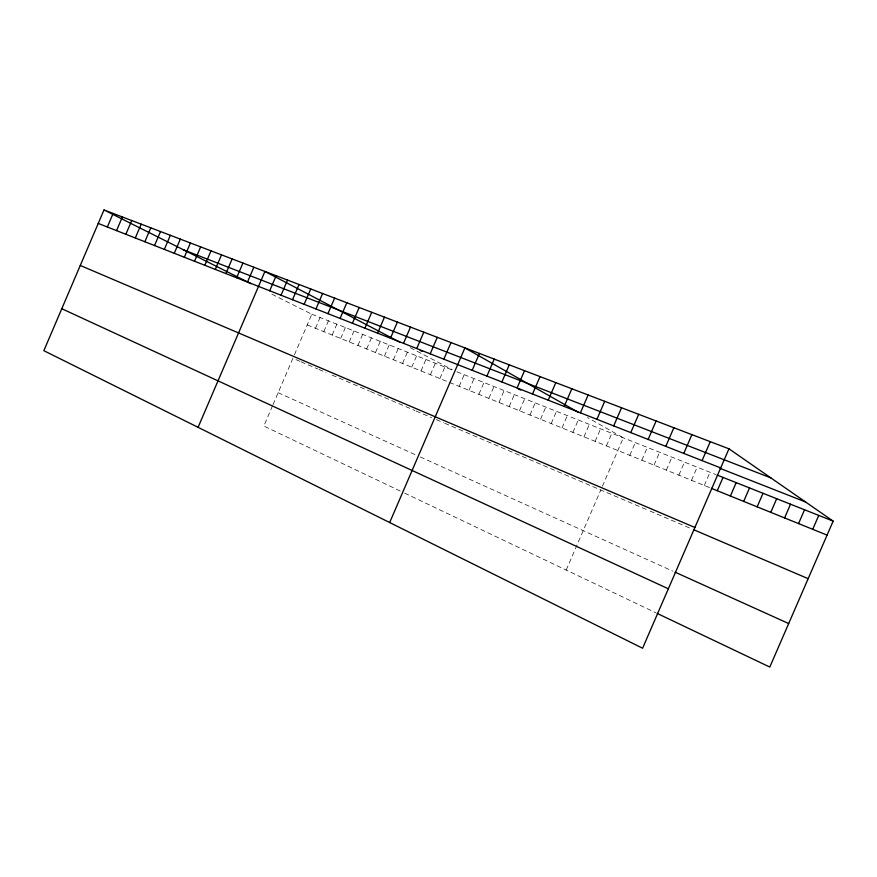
<?xml version="1.0" encoding="UTF-8"?>
<svg xmlns="http://www.w3.org/2000/svg" width="877" height="877" viewBox="0 0 877 877"><rect width="100%" height="100%" fill="white"/><g stroke="black" fill="none" stroke-linecap="round" stroke-linejoin="round"><path stroke-width="0.66" stroke-dasharray="4.38 3.29" d="M272.517 405.799L263.834 426.047L401.129 491.449M273.032 404.615L292.907 358.32L299.912 361.324M294.442 354.747L311.839 314.229L269.305 292.896M315.479 328.272L320.094 317.507M323.799 331.638L328.447 320.818M332.197 335.036L336.867 324.172M340.682 338.467L345.374 327.549M349.254 341.931L353.968 330.958M357.915 345.428L362.65 334.4M366.652 348.969L371.42 337.875M375.488 352.532L380.278 341.394M384.411 356.139L389.224 344.946M393.422 359.789L398.257 348.531M402.521 363.462L407.388 352.148M411.719 367.178L416.608 355.81M421.015 370.938L425.926 359.515M430.399 374.731L435.343 363.253M439.892 378.568L444.858 367.024M459.164 386.362L464.196 374.698M468.954 390.32L474.008 378.59M478.853 394.321L483.94 382.536M488.862 398.366L493.97 386.516M498.969 402.455L504.111 390.539M509.186 406.588L514.361 394.606M519.524 410.765L524.72 398.717M529.971 414.985L535.189 402.872M540.528 419.261L545.79 407.081M551.205 423.58L556.489 411.324M562.004 427.943L567.32 415.632M572.922 432.361L578.272 419.973M583.972 436.823L589.344 424.369M595.132 441.339L600.548 428.809M606.435 445.9L611.872 433.304M566.191 570.072L600.789 490.002M602.389 486.296L623.328 437.853L587.458 417.485M629.763 455.338L635.277 442.589M641.811 460.206L647.358 447.391M654.012 465.139L659.592 452.247M666.356 470.127L671.968 457.158M678.853 475.181L684.498 462.135M691.504 480.3L697.182 467.167M704.308 485.474L710.03 472.264M311.839 314.229L453.277 370.368M456.906 371.804L715.939 474.61M307.235 324.939L448.279 381.966M449.473 382.449L710.195 487.853M301.074 361.817L317.649 368.91M318.855 369.425L326.058 372.506M332.131 375.104L369.403 391.043M370.511 391.515L396.47 402.62M398.772 403.606L414.996 410.535M416.169 411.039L431.528 417.605M436.297 419.644L443.499 422.725M444.716 423.251L648.87 510.557M650.109 511.083L691.153 528.645M278.152 392.699L416.685 455.338M420.236 456.95L672.758 571.124M404.659 493.126L656.062 612.88M410.261 347.654L452.291 369.699"/><path stroke-width="1.32" d="M104.001 209.943L43.85 350.69L642.6 648.235L728.962 448.816L104.001 209.943L250.943 283.677M107.334 227L113.133 213.44M116.542 230.618L122.374 216.97M125.86 234.28L131.736 220.544M135.299 237.985L141.208 224.172M144.858 241.745L150.8 227.834M154.538 245.549L160.524 231.55M164.339 249.397L170.357 235.31M174.26 253.289L180.333 239.125M184.323 257.246L190.43 242.984M194.508 261.247L200.658 246.886M204.823 265.303L211.017 250.844M215.282 269.403L221.508 254.856M225.871 273.569L232.153 258.923M236.615 277.779L242.929 263.045M247.489 282.054L253.848 267.222M198.081 427.329L264.92 271.453L399.802 342.173M269.699 290.78L276.145 275.74M281.024 295.231L287.524 280.092M292.512 299.748L299.057 284.499M304.155 304.319L310.743 288.971M315.972 308.956L322.604 293.499M327.943 313.659L334.63 298.092M340.09 318.428L346.821 302.751M352.411 323.273L359.197 307.487M364.909 328.184L371.738 312.278M377.592 333.161L384.477 317.145M390.451 338.215L397.391 322.078M403.508 343.335L410.491 327.088M416.75 348.542L423.799 332.175M430.19 353.826L437.294 337.338M443.839 359.186L450.997 342.567M389.684 522.549L464.909 347.884L578.129 412.19M472.188 370.324L479.456 353.453M486.921 376.101L494.244 359.099M501.874 381.977L509.263 364.843M517.079 387.952L524.534 370.675M532.525 394.025L540.046 376.606M548.235 400.186L555.81 382.635M564.196 406.457L571.837 388.752M580.421 412.837L588.127 394.99M596.93 419.316L604.702 401.315M613.703 425.904L621.552 407.761M630.771 432.613L638.686 414.306M648.136 439.432L656.117 420.971M665.796 446.371L673.854 427.746M683.775 453.431L691.898 434.652M702.06 460.611L710.271 441.668M717.265 490.714L723.032 477.417M730.398 496.02L736.187 482.646M743.685 501.392L749.517 487.93M757.147 506.84L763.012 493.291M770.773 512.343L776.682 498.717M784.586 517.923L790.528 504.209M798.563 523.58L804.549 509.778M812.727 529.302L818.756 515.413M728.962 448.816L833.15 521.124L769.798 667.057L657.202 613.429M183.512 249.846L770.872 477.899M98.235 223.427L720.686 467.923M420.182 350.471L422.473 351.37M518.318 389.048L520.861 390.046M720.105 468.384L805.546 501.962M717.123 475.071L833.15 521.124M711.379 488.336L827.077 535.113M80.278 265.457L694.891 527.483M693.488 529.642L808.166 578.677M675.071 572.166L788.686 623.547M61.785 308.715L668.34 588.796"/></g></svg>
